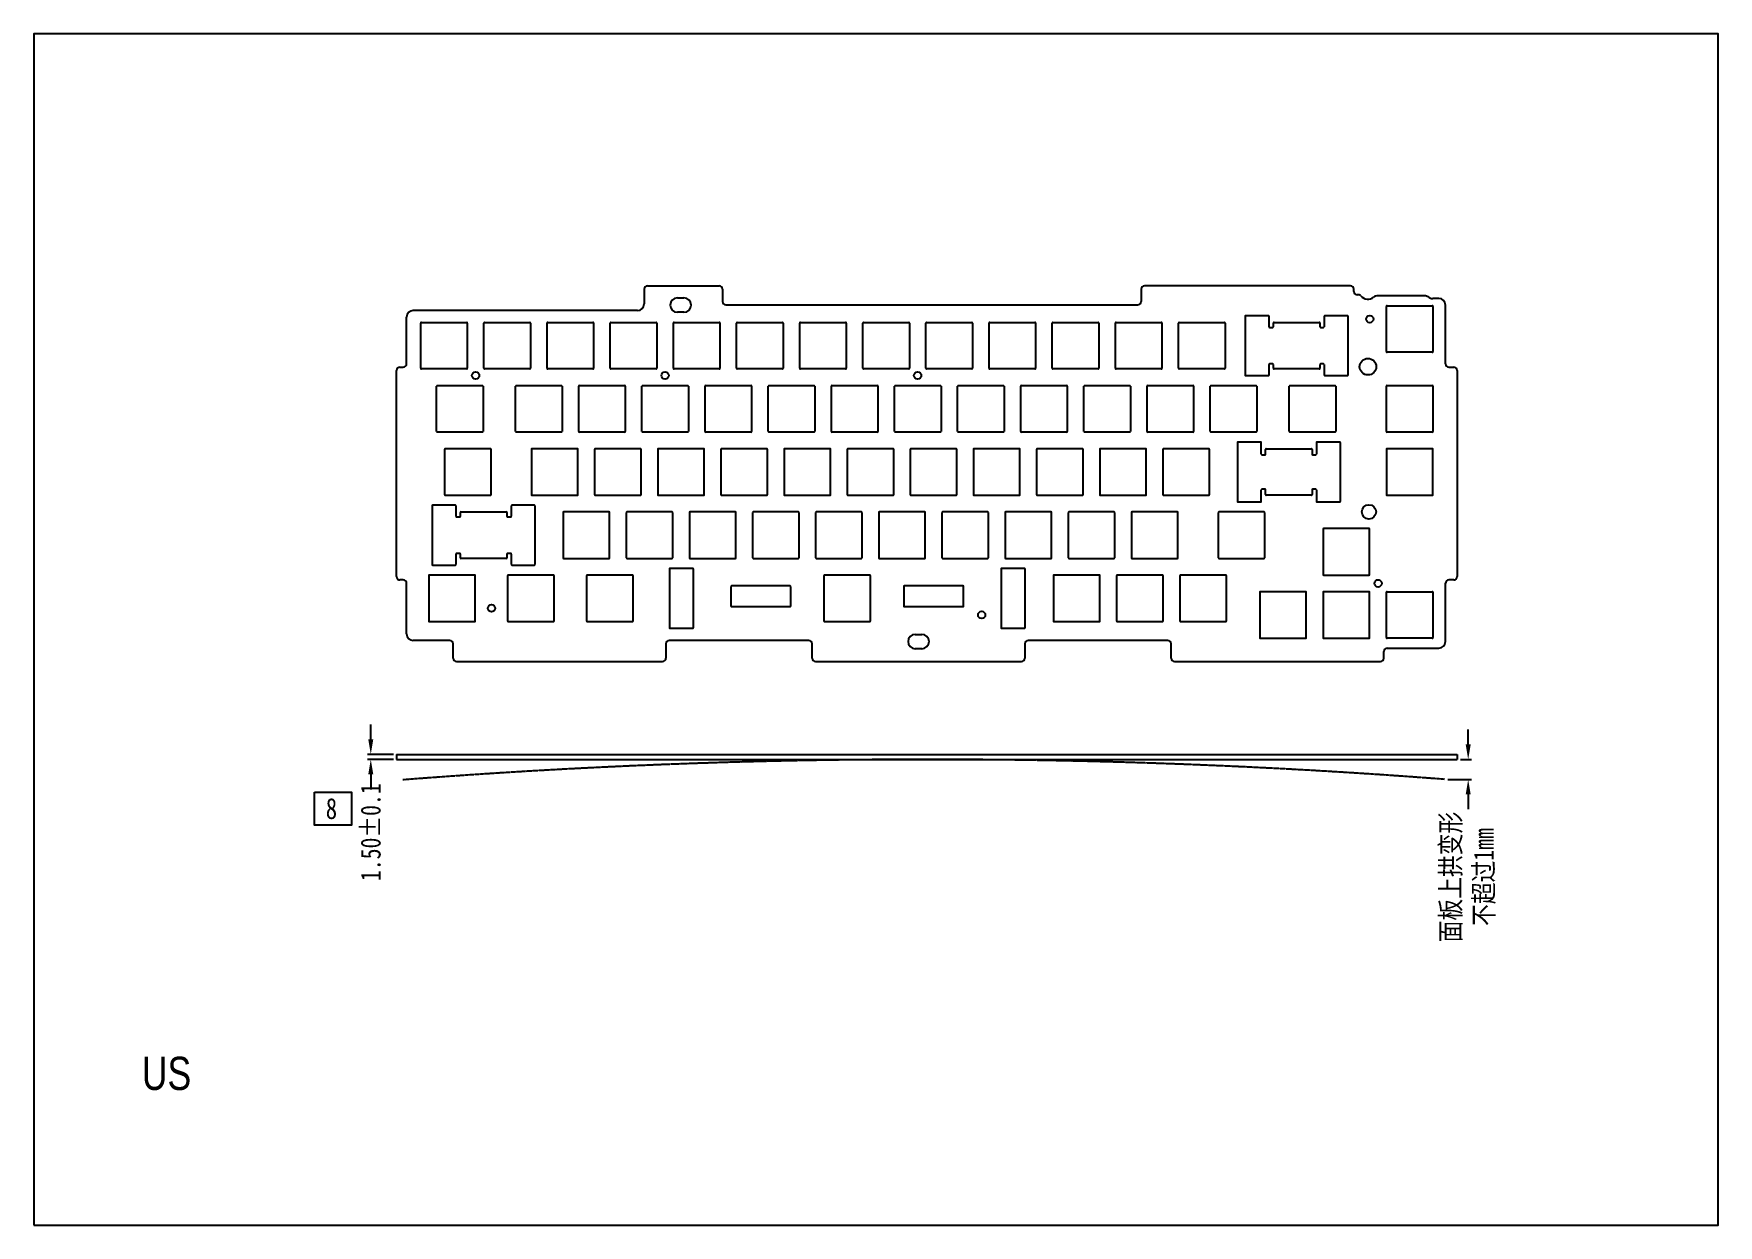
# Model space of a CAD drawing. Header units: inches. Extents: x 1466 to 2556, y -36 to 323.
# Drawn here: x 1466 to 1973, y -36 to 323 of the extents above; entities that cross this region are included whole.
import ezdxf

# ---------------------------------------------------------------- set-up
doc = ezdxf.new("R2010")
doc.units = ezdxf.units.IN
doc.header["$LTSCALE"] = 0.909449
doc.header["$MEASUREMENT"] = 0
doc.header["$PDMODE"] = 3
doc.header["$PDSIZE"] = 0.3125
doc.linetypes.add('CENTER', pattern=[0.6, 0.375, -0.075, 0.075, -0.075])
doc.linetypes.add('PHANTOM', pattern=[0.8, 0.45, -0.05, 0.1, -0.05, 0.1, -0.05])
doc.layers.get('0').update_dxf_attribs({"linetype": 'CONTINUOUS'})
doc.layers.get('Defpoints').update_dxf_attribs({"linetype": 'CONTINUOUS'})
doc.layers.add('1', color=1, linetype='CENTER')
doc.layers.add('DEFAULT_3', color=7, linetype='PHANTOM')
doc.styles.get("Standard").update_dxf_attribs({"font": 'txt', "width": 0.8})
doc.dimstyles.get("Standard").update_dxf_attribs({"dimtxt": 6, "dimasz": 4.5, "dimexe": 1, "dimexo": 1, "dimgap": 0.09, "dimtad": 0, "dimzin": 1, "dimdsep": 46, "dimtxsty": 'Standard', "dimcen": 0.09, "dimclrd": 5, "dimclre": 5, "dimclrt": 1, "dimadec": 0, "dimazin": 0, "dimtp": 0.01, "dimtm": 0.01, "dimtfac": 1, "dimtofl": 0, "dimtmove": 0, "dimatfit": 3, "dimfxl": 1, "dimtolj": 1, "dimtzin": 4, "dimarcsym": 0})

# ---------------------------------------------------------------- blocks, each defined once
blk = doc.blocks.new('*D8')
at = {"layer": 'DEFAULT_3', "color": 3, "linetype": 'ByBlock', "lineweight": -2}
for p, q in [((1567.61, 110.49), (1567.61, 114.99)), ((1574.4, 105.99), (1566.61, 105.99)), ((1574.4, 104.49), (1566.61, 104.49)), ((1567.61, 99.99), (1567.61, 95.49))]:
    blk.add_line(p, q, dxfattribs=at)
at = {"layer": 'DEFAULT_3', "color": 3, "linetype": 'ByBlock'}
for points in [[(1566.86, 110.49), (1568.36, 110.49), (1567.61, 105.99)], [(1566.86, 99.99), (1568.36, 99.99), (1567.61, 104.49)]]:
    blk.add_solid(points, dxfattribs=at)
at = {"layer": 'Defpoints', "color": 0, "linetype": 'ByBlock'}
for p in [(1567.61, 105.99), (1575.4, 105.99), (1575.4, 104.49)]:
    blk.add_point(p, dxfattribs=at)
at = {"layer": 'DEFAULT_3', "color": 3, "linetype": 'ByBlock', "insert": (1567.61, 82.6), "char_height": 6, "attachment_point": 5, "rotation": 90}
blk.add_mtext('\\A1;1.50%%P0.1', dxfattribs=at)
blk = doc.blocks.new('*D14')
at = {"layer": 'DEFAULT_3', "color": 3, "linetype": 'ByBlock', "lineweight": -2}
for p, q in [((1897.82, 108.99), (1897.82, 113.49)), ((1895.49, 104.49), (1898.82, 104.49)), ((1891.72, 98.49), (1898.82, 98.49)), ((1897.82, 93.99), (1897.82, 89.49))]:
    blk.add_line(p, q, dxfattribs=at)
at = {"layer": 'DEFAULT_3', "color": 3, "linetype": 'ByBlock'}
for points in [[(1897.07, 108.99), (1898.57, 108.99), (1897.82, 104.49)], [(1897.07, 93.99), (1898.57, 93.99), (1897.82, 98.49)]]:
    blk.add_solid(points, dxfattribs=at)
at = {"layer": 'Defpoints', "color": 0, "linetype": 'ByBlock'}
for p in [(1894.49, 104.49), (1897.82, 104.49), (1890.72, 98.49)]:
    blk.add_point(p, dxfattribs=at)
at = {"layer": 'DEFAULT_3', "color": 3, "linetype": 'ByBlock', "insert": (1897.82, 69.11), "char_height": 6, "attachment_point": 5, "rotation": 90}
blk.add_mtext('\\A1;{\\fSimSun|b0|i0|c134|p2;面板上拱变形}\\P{\\fSimSun|b0|i0|c134|p2;不超过1mm}', dxfattribs=at)

msp = doc.modelspace()

# ---------------------------------------------------------------- linework, layer by layer
for points in [[(1466.181, -35.638), (1973.078, -35.638), (1973.078, 322.773), (1466.181, 322.773)], [(1550.674, 94.626), (1561.767, 94.626), (1561.767, 84.731), (1550.674, 84.731)]]:
    msp.add_lwpolyline(points, close=True)
at = {"layer": '1', "color": 1, "linetype": 'Continuous'}
for p, q in [((1649.852, 245.947), (1649.852, 241.497)), ((1650.852, 246.947), (1672.427, 246.947)), ((1673.427, 245.947), (1673.427, 242.247)), ((1799.427, 245.947), (1799.427, 242.247)), ((1862.427, 246.947), (1800.427, 246.947)), ((1863.427, 245.247), (1863.427, 245.947)), ((1864.769, 244.247), (1864.427, 244.247)), ((1884.63, 243.947), (1870.63, 243.947)), ((1647.852, 239.497), (1580.396, 239.497)), ((1659.852, 243.297), (1661.852, 243.297)), ((1661.852, 238.997), (1659.852, 238.997)), ((1674.427, 241.247), (1798.427, 241.247)), ((1873.192, 227.147), (1873.192, 240.747)), ((1873.392, 240.947), (1886.992, 240.947)), ((1888.992, 243.147), (1887.191, 243.147)), ((1887.192, 240.747), (1887.192, 227.147)), ((1890.992, 223.462), (1890.992, 241.147)), ((1578.396, 223.462), (1578.396, 237.497)), ((1582.662, 222.147), (1582.662, 235.747)), ((1582.862, 235.947), (1596.462, 235.947)), ((1596.662, 235.747), (1596.662, 222.147)), ((1601.662, 222.147), (1601.662, 235.747)), ((1601.862, 235.947), (1615.462, 235.947)), ((1615.662, 235.747), (1615.662, 222.147)), ((1620.662, 222.147), (1620.662, 235.747)), ((1620.862, 235.947), (1634.462, 235.947)), ((1634.662, 235.747), (1634.662, 222.147)), ((1639.662, 222.147), (1639.662, 235.747)), ((1639.862, 235.947), (1653.462, 235.947)), ((1653.662, 235.747), (1653.662, 222.147)), ((1658.662, 222.147), (1658.662, 235.747)), ((1658.862, 235.947), (1672.462, 235.947)), ((1672.662, 235.747), (1672.662, 222.147)), ((1677.662, 222.147), (1677.662, 235.747)), ((1677.862, 235.947), (1691.462, 235.947)), ((1691.662, 235.747), (1691.662, 222.147)), ((1696.662, 222.147), (1696.662, 235.747)), ((1696.862, 235.947), (1710.462, 235.947)), ((1710.662, 235.747), (1710.662, 222.147)), ((1715.662, 222.147), (1715.662, 235.747)), ((1715.862, 235.947), (1729.462, 235.947)), ((1729.662, 235.747), (1729.662, 222.147)), ((1734.662, 222.147), (1734.662, 235.747)), ((1734.862, 235.947), (1748.462, 235.947)), ((1748.662, 235.747), (1748.662, 222.147)), ((1753.662, 222.147), (1753.662, 235.747)), ((1753.862, 235.947), (1767.462, 235.947)), ((1767.662, 235.747), (1767.662, 222.147)), ((1772.662, 222.147), (1772.662, 235.747)), ((1772.862, 235.947), (1786.462, 235.947)), ((1786.662, 235.747), (1786.662, 222.147)), ((1791.662, 222.147), (1791.662, 235.747)), ((1791.862, 235.947), (1805.462, 235.947)), ((1805.662, 235.747), (1805.662, 222.147)), ((1810.662, 222.147), (1810.662, 235.747)), ((1810.862, 235.947), (1824.462, 235.947)), ((1824.662, 235.747), (1824.662, 222.147)), ((1830.687, 237.747), (1830.687, 220.147)), ((1837.687, 237.947), (1830.887, 237.947)), ((1837.887, 234.647), (1837.887, 237.747)), ((1838.087, 234.447), (1838.987, 234.447)), ((1839.187, 234.647), (1839.187, 235.747)), ((1839.387, 235.947), (1852.987, 235.947)), ((1853.187, 235.747), (1853.187, 234.647)), ((1853.387, 234.447), (1854.287, 234.447)), ((1854.487, 237.747), (1854.487, 234.647)), ((1861.487, 237.947), (1854.687, 237.947)), ((1861.687, 220.147), (1861.687, 237.747)), ((1837.887, 220.147), (1837.887, 223.247)), ((1838.987, 223.447), (1838.087, 223.447)), ((1839.187, 222.147), (1839.187, 223.247)), ((1853.187, 223.247), (1853.187, 222.147)), ((1854.287, 223.447), (1853.387, 223.447)), ((1854.487, 223.247), (1854.487, 220.147)), ((1886.992, 226.947), (1873.392, 226.947)), ((1575.396, 159.462), (1575.396, 221.462)), ((1576.396, 222.462), (1577.396, 222.462)), ((1596.462, 221.947), (1582.862, 221.947)), ((1615.462, 221.947), (1601.862, 221.947)), ((1634.462, 221.947), (1620.862, 221.947)), ((1653.462, 221.947), (1639.862, 221.947)), ((1672.462, 221.947), (1658.862, 221.947)), ((1691.462, 221.947), (1677.862, 221.947)), ((1710.462, 221.947), (1696.862, 221.947)), ((1729.462, 221.947), (1715.862, 221.947)), ((1748.462, 221.947), (1734.862, 221.947)), ((1767.462, 221.947), (1753.862, 221.947)), ((1786.462, 221.947), (1772.862, 221.947)), ((1805.462, 221.947), (1791.862, 221.947)), ((1824.462, 221.947), (1810.862, 221.947)), ((1830.887, 219.947), (1837.687, 219.947)), ((1852.987, 221.947), (1839.387, 221.947)), ((1854.687, 219.947), (1861.487, 219.947)), ((1891.992, 222.462), (1893.492, 222.462)), ((1894.492, 221.462), (1894.492, 159.462)), ((1587.427, 203.147), (1587.427, 216.747)), ((1587.627, 216.947), (1601.227, 216.947)), ((1601.427, 216.747), (1601.427, 203.147)), ((1611.192, 203.147), (1611.192, 216.747)), ((1611.392, 216.947), (1624.992, 216.947)), ((1625.192, 216.747), (1625.192, 203.147)), ((1630.192, 203.147), (1630.192, 216.747)), ((1630.392, 216.947), (1643.992, 216.947)), ((1644.192, 216.747), (1644.192, 203.147)), ((1649.192, 203.147), (1649.192, 216.747)), ((1649.392, 216.947), (1662.992, 216.947)), ((1663.192, 216.747), (1663.192, 203.147)), ((1668.192, 203.147), (1668.192, 216.747)), ((1668.392, 216.947), (1681.992, 216.947)), ((1682.192, 216.747), (1682.192, 203.147)), ((1687.192, 203.147), (1687.192, 216.747)), ((1687.392, 216.947), (1700.992, 216.947)), ((1701.192, 216.747), (1701.192, 203.147)), ((1706.192, 203.147), (1706.192, 216.747)), ((1706.392, 216.947), (1719.992, 216.947)), ((1720.192, 216.747), (1720.192, 203.147)), ((1725.192, 203.147), (1725.192, 216.747)), ((1725.392, 216.947), (1738.992, 216.947)), ((1739.192, 216.747), (1739.192, 203.147)), ((1744.192, 203.147), (1744.192, 216.747)), ((1744.392, 216.947), (1757.992, 216.947)), ((1758.192, 216.747), (1758.192, 203.147)), ((1763.192, 203.147), (1763.192, 216.747)), ((1763.392, 216.947), (1776.992, 216.947)), ((1777.192, 216.747), (1777.192, 203.147)), ((1782.192, 203.147), (1782.192, 216.747)), ((1782.392, 216.947), (1795.992, 216.947)), ((1796.192, 216.747), (1796.192, 203.147)), ((1801.192, 203.147), (1801.192, 216.747)), ((1801.392, 216.947), (1814.992, 216.947)), ((1815.192, 216.747), (1815.192, 203.147)), ((1820.192, 203.147), (1820.192, 216.747)), ((1820.392, 216.947), (1833.992, 216.947)), ((1834.192, 216.747), (1834.192, 203.147)), ((1843.957, 203.147), (1843.957, 216.747)), ((1844.157, 216.947), (1857.757, 216.947)), ((1857.957, 216.747), (1857.957, 203.147)), ((1873.192, 203.147), (1873.192, 216.747)), ((1873.392, 216.947), (1886.992, 216.947)), ((1887.192, 216.747), (1887.192, 203.147)), ((1601.227, 202.947), (1587.627, 202.947)), ((1624.992, 202.947), (1611.392, 202.947)), ((1643.992, 202.947), (1630.392, 202.947)), ((1662.992, 202.947), (1649.392, 202.947)), ((1681.992, 202.947), (1668.392, 202.947)), ((1700.992, 202.947), (1687.392, 202.947)), ((1719.992, 202.947), (1706.392, 202.947)), ((1738.992, 202.947), (1725.392, 202.947)), ((1757.992, 202.947), (1744.392, 202.947)), ((1776.992, 202.947), (1763.392, 202.947)), ((1795.992, 202.947), (1782.392, 202.947)), ((1814.992, 202.947), (1801.392, 202.947)), ((1833.992, 202.947), (1820.392, 202.947)), ((1857.757, 202.947), (1844.157, 202.947)), ((1886.992, 202.947), (1873.392, 202.947)), ((1589.812, 197.747), (1589.812, 184.147)), ((1603.612, 197.947), (1590.012, 197.947)), ((1603.812, 184.147), (1603.812, 197.747)), ((1615.957, 197.747), (1615.957, 184.147)), ((1629.757, 197.947), (1616.157, 197.947)), ((1629.957, 184.147), (1629.957, 197.747)), ((1634.957, 197.747), (1634.957, 184.147)), ((1648.757, 197.947), (1635.157, 197.947)), ((1648.957, 184.147), (1648.957, 197.747)), ((1653.957, 197.747), (1653.957, 184.147)), ((1667.757, 197.947), (1654.157, 197.947)), ((1667.957, 184.147), (1667.957, 197.747)), ((1672.957, 197.747), (1672.957, 184.147)), ((1686.757, 197.947), (1673.157, 197.947)), ((1686.957, 184.147), (1686.957, 197.747)), ((1691.957, 197.747), (1691.957, 184.147)), ((1705.757, 197.947), (1692.157, 197.947)), ((1705.957, 184.147), (1705.957, 197.747)), ((1710.957, 197.747), (1710.957, 184.147)), ((1724.757, 197.947), (1711.157, 197.947)), ((1724.957, 184.147), (1724.957, 197.747)), ((1729.957, 197.747), (1729.957, 184.147)), ((1743.757, 197.947), (1730.157, 197.947)), ((1743.957, 184.147), (1743.957, 197.747)), ((1748.957, 197.747), (1748.957, 184.147)), ((1762.757, 197.947), (1749.157, 197.947)), ((1762.957, 184.147), (1762.957, 197.747)), ((1767.957, 197.747), (1767.957, 184.147)), ((1781.757, 197.947), (1768.157, 197.947)), ((1781.957, 184.147), (1781.957, 197.747)), ((1786.957, 197.747), (1786.957, 184.147)), ((1800.757, 197.947), (1787.157, 197.947)), ((1800.957, 184.147), (1800.957, 197.747)), ((1805.957, 197.747), (1805.957, 184.147)), ((1819.757, 197.947), (1806.157, 197.947)), ((1819.957, 184.147), (1819.957, 197.747)), ((1828.362, 199.747), (1828.362, 182.147)), ((1835.362, 199.947), (1828.562, 199.947)), ((1835.562, 196.347), (1835.562, 199.747)), ((1836.862, 196.347), (1836.862, 197.747)), ((1837.062, 197.947), (1850.662, 197.947)), ((1850.862, 197.747), (1850.862, 196.347)), ((1852.162, 199.747), (1852.162, 196.347)), ((1859.162, 199.947), (1852.362, 199.947)), ((1859.362, 182.147), (1859.362, 199.747)), ((1873.192, 197.747), (1873.192, 184.147)), ((1886.992, 197.947), (1873.392, 197.947)), ((1887.192, 184.147), (1887.192, 197.747)), ((1835.762, 196.147), (1836.662, 196.147)), ((1851.062, 196.147), (1851.962, 196.147)), ((1590.012, 183.947), (1603.612, 183.947)), ((1616.157, 183.947), (1629.757, 183.947)), ((1635.157, 183.947), (1648.757, 183.947)), ((1654.157, 183.947), (1667.757, 183.947)), ((1673.157, 183.947), (1686.757, 183.947)), ((1692.157, 183.947), (1705.757, 183.947)), ((1711.157, 183.947), (1724.757, 183.947)), ((1730.157, 183.947), (1743.757, 183.947)), ((1749.157, 183.947), (1762.757, 183.947)), ((1768.157, 183.947), (1781.757, 183.947)), ((1787.157, 183.947), (1800.757, 183.947)), ((1806.157, 183.947), (1819.757, 183.947)), ((1835.562, 182.147), (1835.562, 185.547)), ((1836.662, 185.747), (1835.762, 185.747)), ((1836.862, 184.147), (1836.862, 185.547)), ((1850.662, 183.947), (1837.062, 183.947)), ((1850.862, 185.547), (1850.862, 184.147)), ((1851.962, 185.747), (1851.062, 185.747)), ((1852.162, 185.547), (1852.162, 182.147)), ((1873.392, 183.947), (1886.992, 183.947)), ((1586.062, 180.747), (1586.062, 163.147)), ((1593.062, 180.947), (1586.262, 180.947)), ((1593.262, 177.647), (1593.262, 180.747)), ((1593.462, 177.447), (1594.362, 177.447)), ((1594.562, 177.647), (1594.562, 178.747)), ((1594.762, 178.947), (1608.362, 178.947)), ((1608.562, 178.747), (1608.562, 177.647)), ((1608.762, 177.447), (1609.662, 177.447)), ((1609.862, 180.747), (1609.862, 177.647)), ((1616.862, 180.947), (1610.062, 180.947)), ((1617.062, 163.147), (1617.062, 180.747)), ((1625.467, 178.747), (1625.467, 165.147)), ((1639.267, 178.947), (1625.667, 178.947)), ((1639.467, 165.147), (1639.467, 178.747)), ((1644.467, 178.747), (1644.467, 165.147)), ((1658.267, 178.947), (1644.667, 178.947)), ((1658.467, 165.147), (1658.467, 178.747)), ((1663.467, 178.747), (1663.467, 165.147)), ((1677.267, 178.947), (1663.667, 178.947)), ((1677.467, 165.147), (1677.467, 178.747)), ((1682.467, 178.747), (1682.467, 165.147)), ((1696.267, 178.947), (1682.667, 178.947)), ((1696.467, 165.147), (1696.467, 178.747)), ((1701.467, 178.747), (1701.467, 165.147)), ((1715.267, 178.947), (1701.667, 178.947)), ((1715.467, 165.147), (1715.467, 178.747)), ((1720.467, 178.747), (1720.467, 165.147)), ((1734.267, 178.947), (1720.667, 178.947)), ((1734.467, 165.147), (1734.467, 178.747)), ((1739.467, 178.747), (1739.467, 165.147)), ((1753.267, 178.947), (1739.667, 178.947)), ((1753.467, 165.147), (1753.467, 178.747)), ((1758.467, 178.747), (1758.467, 165.147)), ((1772.267, 178.947), (1758.667, 178.947)), ((1772.467, 165.147), (1772.467, 178.747)), ((1777.467, 178.747), (1777.467, 165.147)), ((1791.267, 178.947), (1777.667, 178.947)), ((1791.467, 165.147), (1791.467, 178.747)), ((1796.467, 178.747), (1796.467, 165.147)), ((1810.267, 178.947), (1796.667, 178.947)), ((1810.467, 165.147), (1810.467, 178.747)), ((1822.612, 178.747), (1822.612, 165.147)), ((1836.412, 178.947), (1822.812, 178.947)), ((1828.562, 181.947), (1835.362, 181.947)), ((1836.612, 165.147), (1836.612, 178.747)), ((1852.362, 181.947), (1859.162, 181.947)), ((1854.142, 173.747), (1854.142, 160.147)), ((1867.942, 173.947), (1854.342, 173.947)), ((1868.142, 160.147), (1868.142, 173.747)), ((1586.262, 162.947), (1593.062, 162.947)), ((1593.262, 163.147), (1593.262, 166.247)), ((1594.362, 166.447), (1593.462, 166.447)), ((1594.562, 165.147), (1594.562, 166.247)), ((1608.362, 164.947), (1594.762, 164.947)), ((1608.562, 166.247), (1608.562, 165.147)), ((1609.662, 166.447), (1608.762, 166.447)), ((1609.862, 166.247), (1609.862, 163.147)), ((1610.062, 162.947), (1616.862, 162.947)), ((1625.667, 164.947), (1639.267, 164.947)), ((1644.667, 164.947), (1658.267, 164.947)), ((1663.667, 164.947), (1677.267, 164.947)), ((1682.667, 164.947), (1696.267, 164.947)), ((1701.667, 164.947), (1715.267, 164.947)), ((1720.667, 164.947), (1734.267, 164.947)), ((1739.667, 164.947), (1753.267, 164.947)), ((1758.667, 164.947), (1772.267, 164.947)), ((1777.667, 164.947), (1791.267, 164.947)), ((1796.667, 164.947), (1810.267, 164.947)), ((1822.812, 164.947), (1836.412, 164.947)), ((1577.396, 158.462), (1576.396, 158.462)), ((1578.396, 142.277), (1578.396, 157.462)), ((1585.032, 159.747), (1585.032, 146.147)), ((1598.832, 159.947), (1585.232, 159.947)), ((1599.032, 146.147), (1599.032, 159.747)), ((1608.797, 159.747), (1608.797, 146.147)), ((1622.597, 159.947), (1608.997, 159.947)), ((1622.797, 146.147), (1622.797, 159.747)), ((1632.562, 159.747), (1632.562, 146.147)), ((1646.362, 159.947), (1632.762, 159.947)), ((1646.562, 146.147), (1646.562, 159.747)), ((1657.467, 161.747), (1657.467, 144.147)), ((1664.467, 161.947), (1657.667, 161.947)), ((1664.667, 144.147), (1664.667, 161.747)), ((1703.967, 159.747), (1703.967, 146.147)), ((1717.767, 159.947), (1704.167, 159.947)), ((1717.967, 146.147), (1717.967, 159.747)), ((1757.267, 161.747), (1757.267, 144.147)), ((1764.267, 161.947), (1757.467, 161.947)), ((1764.467, 144.147), (1764.467, 161.747)), ((1772.992, 159.747), (1772.992, 146.147)), ((1786.792, 159.947), (1773.192, 159.947)), ((1786.992, 146.147), (1786.992, 159.747)), ((1792.042, 159.747), (1792.042, 146.147)), ((1805.842, 159.947), (1792.242, 159.947)), ((1806.042, 146.147), (1806.042, 159.747)), ((1811.092, 159.747), (1811.092, 146.147)), ((1824.892, 159.947), (1811.292, 159.947)), ((1825.092, 146.147), (1825.092, 159.747)), ((1854.342, 159.947), (1867.942, 159.947)), ((1890.992, 139.977), (1890.992, 157.462)), ((1893.492, 158.462), (1891.992, 158.462)), ((1675.967, 156.497), (1675.967, 150.647)), ((1693.767, 156.697), (1676.167, 156.697)), ((1693.967, 150.647), (1693.967, 156.497)), ((1727.967, 156.497), (1727.967, 150.647)), ((1745.767, 156.697), (1728.167, 156.697)), ((1745.967, 150.647), (1745.967, 156.497)), ((1835.092, 154.747), (1835.092, 141.147)), ((1848.892, 154.947), (1835.292, 154.947)), ((1849.092, 141.147), (1849.092, 154.747)), ((1854.142, 154.747), (1854.142, 141.147)), ((1867.942, 154.947), (1854.342, 154.947)), ((1868.142, 141.147), (1868.142, 154.747)), ((1873.192, 141.147), (1873.192, 154.747)), ((1873.392, 154.947), (1886.992, 154.947)), ((1887.192, 154.747), (1887.192, 141.147)), ((1676.167, 150.447), (1693.767, 150.447)), ((1728.167, 150.447), (1745.767, 150.447)), ((1585.232, 145.947), (1598.832, 145.947)), ((1608.997, 145.947), (1622.597, 145.947)), ((1632.762, 145.947), (1646.362, 145.947)), ((1657.667, 143.947), (1664.467, 143.947)), ((1704.167, 145.947), (1717.767, 145.947)), ((1731.427, 142.097), (1733.427, 142.097)), ((1757.467, 143.947), (1764.267, 143.947)), ((1773.192, 145.947), (1786.792, 145.947)), ((1792.242, 145.947), (1805.842, 145.947)), ((1811.292, 145.947), (1824.892, 145.947)), ((1591.427, 140.277), (1580.396, 140.277)), ((1592.427, 134.947), (1592.427, 139.277)), ((1656.427, 139.277), (1656.427, 134.947)), ((1699.427, 140.277), (1657.427, 140.277)), ((1700.427, 134.947), (1700.427, 139.277)), ((1733.427, 137.797), (1731.427, 137.797)), ((1764.427, 139.277), (1764.427, 134.947)), ((1807.427, 140.277), (1765.427, 140.277)), ((1808.427, 134.947), (1808.427, 139.277)), ((1835.292, 140.947), (1848.892, 140.947)), ((1854.342, 140.947), (1867.942, 140.947)), ((1872.427, 134.947), (1872.427, 136.977)), ((1886.992, 140.947), (1873.392, 140.947)), ((1873.427, 137.977), (1888.992, 137.977)), ((1593.427, 133.947), (1655.427, 133.947)), ((1701.427, 133.947), (1763.427, 133.947)), ((1809.427, 133.947), (1871.427, 133.947))]:
    msp.add_line(p, q, dxfattribs=at)
at = {"layer": '1', "color": 1, "linetype": 'ByBlock'}
for centre in [(1868.192, 236.947), (1599.162, 219.947), (1656.162, 219.947), (1732.162, 219.947), (1870.692, 157.447), (1603.915, 149.947), (1751.427, 147.947)]:
    msp.add_circle(centre, 1.1, dxfattribs=at)
at = {"layer": '1', "color": 1, "linetype": 'Continuous'}
for centre, radius in [((1867.651, 222.619), 2.5), ((1867.952, 178.947), 2.15)]:
    msp.add_circle(centre, radius, dxfattribs=at)
for centre, radius, start, end in [((1650.852, 245.947), 1, 90, 180), ((1672.427, 245.947), 1, 0, 90), ((1800.427, 245.947), 1, 90, 180), ((1862.427, 245.947), 1, 0, 90), ((1864.427, 245.247), 1, 180, 270), ((1864.769, 243.247), 1, 39.79182, 90), ((1867.651, 245.647), 2.75, 219.79182, 308.8357), ((1870.63, 241.947), 2, 90, 128.8357), ((1884.63, 241.947), 2, 55.30787, 90), ((1887.191, 245.647), 2.5, 235.30787, 270), ((1580.396, 237.497), 2, 90, 180), ((1647.852, 241.497), 2, 270, 0), ((1659.852, 241.147), 2.15, 90, 270), ((1661.852, 241.147), 2.15, 270, 90), ((1674.427, 242.247), 1, 180, 270), ((1798.427, 242.247), 1, 270, 0), ((1873.392, 240.747), 0.2, 90, 180), ((1886.992, 240.747), 0.2, 0, 90), ((1888.992, 241.147), 2, 0, 90), ((1582.862, 235.747), 0.2, 90, 180), ((1596.462, 235.747), 0.2, 0, 90), ((1601.862, 235.747), 0.2, 90, 180), ((1615.462, 235.747), 0.2, 0, 90), ((1620.862, 235.747), 0.2, 90, 180), ((1634.462, 235.747), 0.2, 0, 90), ((1639.862, 235.747), 0.2, 90, 180), ((1653.462, 235.747), 0.2, 0, 90), ((1658.862, 235.747), 0.2, 90, 180), ((1672.462, 235.747), 0.2, 0, 90), ((1677.862, 235.747), 0.2, 90, 180), ((1691.462, 235.747), 0.2, 0, 90), ((1696.862, 235.747), 0.2, 90, 180), ((1710.462, 235.747), 0.2, 0, 90), ((1715.862, 235.747), 0.2, 90, 180), ((1729.462, 235.747), 0.2, 0, 90), ((1734.862, 235.747), 0.2, 90, 180), ((1748.462, 235.747), 0.2, 0, 90), ((1753.862, 235.747), 0.2, 90, 180), ((1767.462, 235.747), 0.2, 0, 90), ((1772.862, 235.747), 0.2, 90, 180), ((1786.462, 235.747), 0.2, 0, 90), ((1791.862, 235.747), 0.2, 90, 180), ((1805.462, 235.747), 0.2, 0, 90), ((1810.862, 235.747), 0.2, 90, 180), ((1824.462, 235.747), 0.2, 0, 90), ((1830.887, 237.747), 0.2, 90, 180), ((1837.687, 237.747), 0.2, 0, 90), ((1838.087, 234.647), 0.2, 180, 270), ((1838.987, 234.647), 0.2, 270, 0), ((1839.387, 235.747), 0.2, 90, 180), ((1852.987, 235.747), 0.2, 0, 90), ((1853.387, 234.647), 0.2, 180, 270), ((1854.287, 234.647), 0.2, 270, 0), ((1854.687, 237.747), 0.2, 90, 180), ((1861.487, 237.747), 0.2, 0, 90), ((1577.396, 223.462), 1, 270, 0), ((1838.087, 223.247), 0.2, 90, 180), ((1838.987, 223.247), 0.2, 0, 90), ((1853.387, 223.247), 0.2, 90, 180), ((1854.287, 223.247), 0.2, 0, 90), ((1873.392, 227.147), 0.2, 180, 270), ((1886.992, 227.147), 0.2, 270, 0), ((1891.992, 223.462), 1, 180, 270), ((1576.396, 221.462), 1, 90, 180), ((1582.862, 222.147), 0.2, 180, 270), ((1596.462, 222.147), 0.2, 270, 0), ((1601.862, 222.147), 0.2, 180, 270), ((1615.462, 222.147), 0.2, 270, 0), ((1620.862, 222.147), 0.2, 180, 270), ((1634.462, 222.147), 0.2, 270, 0), ((1639.862, 222.147), 0.2, 180, 270), ((1653.462, 222.147), 0.2, 270, 0), ((1658.862, 222.147), 0.2, 180, 270), ((1672.462, 222.147), 0.2, 270, 0), ((1677.862, 222.147), 0.2, 180, 270), ((1691.462, 222.147), 0.2, 270, 0), ((1696.862, 222.147), 0.2, 180, 270), ((1710.462, 222.147), 0.2, 270, 0), ((1715.862, 222.147), 0.2, 180, 270), ((1729.462, 222.147), 0.2, 270, 0), ((1734.862, 222.147), 0.2, 180, 270), ((1748.462, 222.147), 0.2, 270, 0), ((1753.862, 222.147), 0.2, 180, 270), ((1767.462, 222.147), 0.2, 270, 0), ((1772.862, 222.147), 0.2, 180, 270), ((1786.462, 222.147), 0.2, 270, 0), ((1791.862, 222.147), 0.2, 180, 270), ((1805.462, 222.147), 0.2, 270, 0), ((1810.862, 222.147), 0.2, 180, 270), ((1824.462, 222.147), 0.2, 270, 0), ((1830.887, 220.147), 0.2, 180, 270), ((1837.687, 220.147), 0.2, 270, 0), ((1839.387, 222.147), 0.2, 180, 270), ((1852.987, 222.147), 0.2, 270, 0), ((1854.687, 220.147), 0.2, 180, 270), ((1861.487, 220.147), 0.2, 270, 0), ((1893.492, 221.462), 1, 0, 90), ((1587.627, 216.747), 0.2, 90, 180), ((1601.227, 216.747), 0.2, 0, 90), ((1611.392, 216.747), 0.2, 90, 180), ((1624.992, 216.747), 0.2, 0, 90), ((1630.392, 216.747), 0.2, 90, 180), ((1643.992, 216.747), 0.2, 0, 90), ((1649.392, 216.747), 0.2, 90, 180), ((1662.992, 216.747), 0.2, 0, 90), ((1668.392, 216.747), 0.2, 90, 180), ((1681.992, 216.747), 0.2, 0, 90), ((1687.392, 216.747), 0.2, 90, 180), ((1700.992, 216.747), 0.2, 0, 90), ((1706.392, 216.747), 0.2, 90, 180), ((1719.992, 216.747), 0.2, 0, 90), ((1725.392, 216.747), 0.2, 90, 180), ((1738.992, 216.747), 0.2, 0, 90), ((1744.392, 216.747), 0.2, 90, 180), ((1757.992, 216.747), 0.2, 0, 90), ((1763.392, 216.747), 0.2, 90, 180), ((1776.992, 216.747), 0.2, 0, 90), ((1782.392, 216.747), 0.2, 90, 180), ((1795.992, 216.747), 0.2, 0, 90), ((1801.392, 216.747), 0.2, 90, 180), ((1814.992, 216.747), 0.2, 0, 90), ((1820.392, 216.747), 0.2, 90, 180), ((1833.992, 216.747), 0.2, 0, 90), ((1844.157, 216.747), 0.2, 90, 180), ((1857.757, 216.747), 0.2, 0, 90), ((1873.392, 216.747), 0.2, 90, 180), ((1886.992, 216.747), 0.2, 0, 90), ((1587.627, 203.147), 0.2, 180, 270), ((1601.227, 203.147), 0.2, 270, 0), ((1611.392, 203.147), 0.2, 180, 270), ((1624.992, 203.147), 0.2, 270, 0), ((1630.392, 203.147), 0.2, 180, 270), ((1643.992, 203.147), 0.2, 270, 0), ((1649.392, 203.147), 0.2, 180, 270), ((1662.992, 203.147), 0.2, 270, 0), ((1668.392, 203.147), 0.2, 180, 270), ((1681.992, 203.147), 0.2, 270, 0), ((1687.392, 203.147), 0.2, 180, 270), ((1700.992, 203.147), 0.2, 270, 0), ((1706.392, 203.147), 0.2, 180, 270), ((1719.992, 203.147), 0.2, 270, 0), ((1725.392, 203.147), 0.2, 180, 270), ((1738.992, 203.147), 0.2, 270, 0), ((1744.392, 203.147), 0.2, 180, 270), ((1757.992, 203.147), 0.2, 270, 0), ((1763.392, 203.147), 0.2, 180, 270), ((1776.992, 203.147), 0.2, 270, 0), ((1782.392, 203.147), 0.2, 180, 270), ((1795.992, 203.147), 0.2, 270, 0), ((1801.392, 203.147), 0.2, 180, 270), ((1814.992, 203.147), 0.2, 270, 0), ((1820.392, 203.147), 0.2, 180, 270), ((1833.992, 203.147), 0.2, 270, 0), ((1844.157, 203.147), 0.2, 180, 270), ((1857.757, 203.147), 0.2, 270, 0), ((1873.392, 203.147), 0.2, 180, 270), ((1886.992, 203.147), 0.2, 270, 0), ((1590.012, 197.747), 0.2, 90, 180), ((1603.612, 197.747), 0.2, 0, 90), ((1616.157, 197.747), 0.2, 90, 180), ((1629.757, 197.747), 0.2, 0, 90), ((1635.157, 197.747), 0.2, 90, 180), ((1648.757, 197.747), 0.2, 0, 90), ((1654.157, 197.747), 0.2, 90, 180), ((1667.757, 197.747), 0.2, 0, 90), ((1673.157, 197.747), 0.2, 90, 180), ((1686.757, 197.747), 0.2, 0, 90), ((1692.157, 197.747), 0.2, 90, 180), ((1705.757, 197.747), 0.2, 0, 90), ((1711.157, 197.747), 0.2, 90, 180), ((1724.757, 197.747), 0.2, 0, 90), ((1730.157, 197.747), 0.2, 90, 180), ((1743.757, 197.747), 0.2, 0, 90), ((1749.157, 197.747), 0.2, 90, 180), ((1762.757, 197.747), 0.2, 0, 90), ((1768.157, 197.747), 0.2, 90, 180), ((1781.757, 197.747), 0.2, 0, 90), ((1787.157, 197.747), 0.2, 90, 180), ((1800.757, 197.747), 0.2, 0, 90), ((1806.157, 197.747), 0.2, 90, 180), ((1819.757, 197.747), 0.2, 0, 90), ((1828.562, 199.747), 0.2, 90, 180), ((1835.362, 199.747), 0.2, 0, 90), ((1837.062, 197.747), 0.2, 90, 180), ((1850.662, 197.747), 0.2, 0, 90), ((1852.362, 199.747), 0.2, 90, 180), ((1859.162, 199.747), 0.2, 0, 90), ((1873.392, 197.747), 0.2, 90, 180), ((1886.992, 197.747), 0.2, 0, 90), ((1835.762, 196.347), 0.2, 180, 270), ((1836.662, 196.347), 0.2, 270, 0), ((1851.062, 196.347), 0.2, 180, 270), ((1851.962, 196.347), 0.2, 270, 0), ((1590.012, 184.147), 0.2, 180, 270), ((1603.612, 184.147), 0.2, 270, 0), ((1616.157, 184.147), 0.2, 180, 270), ((1629.757, 184.147), 0.2, 270, 0), ((1635.157, 184.147), 0.2, 180, 270), ((1648.757, 184.147), 0.2, 270, 0), ((1654.157, 184.147), 0.2, 180, 270), ((1667.757, 184.147), 0.2, 270, 0), ((1673.157, 184.147), 0.2, 180, 270), ((1686.757, 184.147), 0.2, 270, 0), ((1692.157, 184.147), 0.2, 180, 270), ((1705.757, 184.147), 0.2, 270, 0), ((1711.157, 184.147), 0.2, 180, 270), ((1724.757, 184.147), 0.2, 270, 0), ((1730.157, 184.147), 0.2, 180, 270), ((1743.757, 184.147), 0.2, 270, 0), ((1749.157, 184.147), 0.2, 180, 270), ((1762.757, 184.147), 0.2, 270, 0), ((1768.157, 184.147), 0.2, 180, 270), ((1781.757, 184.147), 0.2, 270, 0), ((1787.157, 184.147), 0.2, 180, 270), ((1800.757, 184.147), 0.2, 270, 0), ((1806.157, 184.147), 0.2, 180, 270), ((1819.757, 184.147), 0.2, 270, 0), ((1835.762, 185.547), 0.2, 90, 180), ((1836.662, 185.547), 0.2, 0, 90), ((1837.062, 184.147), 0.2, 180, 270), ((1850.662, 184.147), 0.2, 270, 0), ((1851.062, 185.547), 0.2, 90, 180), ((1851.962, 185.547), 0.2, 0, 90), ((1873.392, 184.147), 0.2, 180, 270), ((1886.992, 184.147), 0.2, 270, 0), ((1586.262, 180.747), 0.2, 90, 180), ((1593.062, 180.747), 0.2, 0, 90), ((1593.462, 177.647), 0.2, 180, 270), ((1594.362, 177.647), 0.2, 270, 0), ((1594.762, 178.747), 0.2, 90, 180), ((1608.362, 178.747), 0.2, 0, 90), ((1608.762, 177.647), 0.2, 180, 270), ((1609.662, 177.647), 0.2, 270, 0), ((1610.062, 180.747), 0.2, 90, 180), ((1616.862, 180.747), 0.2, 0, 90), ((1625.667, 178.747), 0.2, 90, 180), ((1639.267, 178.747), 0.2, 0, 90), ((1644.667, 178.747), 0.2, 90, 180), ((1658.267, 178.747), 0.2, 0, 90), ((1663.667, 178.747), 0.2, 90, 180), ((1677.267, 178.747), 0.2, 0, 90), ((1682.667, 178.747), 0.2, 90, 180), ((1696.267, 178.747), 0.2, 0, 90), ((1701.667, 178.747), 0.2, 90, 180), ((1715.267, 178.747), 0.2, 0, 90), ((1720.667, 178.747), 0.2, 90, 180), ((1734.267, 178.747), 0.2, 0, 90), ((1739.667, 178.747), 0.2, 90, 180), ((1753.267, 178.747), 0.2, 0, 90), ((1758.667, 178.747), 0.2, 90, 180), ((1772.267, 178.747), 0.2, 0, 90), ((1777.667, 178.747), 0.2, 90, 180), ((1791.267, 178.747), 0.2, 0, 90), ((1796.667, 178.747), 0.2, 90, 180), ((1810.267, 178.747), 0.2, 0, 90), ((1822.812, 178.747), 0.2, 90, 180), ((1828.562, 182.147), 0.2, 180, 270), ((1835.362, 182.147), 0.2, 270, 0), ((1836.412, 178.747), 0.2, 0, 90), ((1852.362, 182.147), 0.2, 180, 270), ((1859.162, 182.147), 0.2, 270, 0), ((1854.342, 173.747), 0.2, 90, 180), ((1867.942, 173.747), 0.2, 0, 90), ((1586.262, 163.147), 0.2, 180, 270), ((1593.062, 163.147), 0.2, 270, 0), ((1593.462, 166.247), 0.2, 90, 180), ((1594.362, 166.247), 0.2, 0, 90), ((1594.762, 165.147), 0.2, 180, 270), ((1608.362, 165.147), 0.2, 270, 0), ((1608.762, 166.247), 0.2, 90, 180), ((1609.662, 166.247), 0.2, 0, 90), ((1610.062, 163.147), 0.2, 180, 270), ((1616.862, 163.147), 0.2, 270, 0), ((1625.667, 165.147), 0.2, 180, 270), ((1639.267, 165.147), 0.2, 270, 0), ((1644.667, 165.147), 0.2, 180, 270), ((1658.267, 165.147), 0.2, 270, 0), ((1663.667, 165.147), 0.2, 180, 270), ((1677.267, 165.147), 0.2, 270, 0), ((1682.667, 165.147), 0.2, 180, 270), ((1696.267, 165.147), 0.2, 270, 0), ((1701.667, 165.147), 0.2, 180, 270), ((1715.267, 165.147), 0.2, 270, 0), ((1720.667, 165.147), 0.2, 180, 270), ((1734.267, 165.147), 0.2, 270, 0), ((1739.667, 165.147), 0.2, 180, 270), ((1753.267, 165.147), 0.2, 270, 0), ((1758.667, 165.147), 0.2, 180, 270), ((1772.267, 165.147), 0.2, 270, 0), ((1777.667, 165.147), 0.2, 180, 270), ((1791.267, 165.147), 0.2, 270, 0), ((1796.667, 165.147), 0.2, 180, 270), ((1810.267, 165.147), 0.2, 270, 0), ((1822.812, 165.147), 0.2, 180, 270), ((1836.412, 165.147), 0.2, 270, 0), ((1576.396, 159.462), 1, 180, 270), ((1577.396, 157.462), 1, 0, 90), ((1585.232, 159.747), 0.2, 90, 180), ((1598.832, 159.747), 0.2, 0, 90), ((1608.997, 159.747), 0.2, 90, 180), ((1622.597, 159.747), 0.2, 0, 90), ((1632.762, 159.747), 0.2, 90, 180), ((1646.362, 159.747), 0.2, 0, 90), ((1657.667, 161.747), 0.2, 90, 180), ((1664.467, 161.747), 0.2, 0, 90), ((1704.167, 159.747), 0.2, 90, 180), ((1717.767, 159.747), 0.2, 0, 90), ((1757.467, 161.747), 0.2, 90, 180), ((1764.267, 161.747), 0.2, 0, 90), ((1773.192, 159.747), 0.2, 90, 180), ((1786.792, 159.747), 0.2, 0, 90), ((1792.242, 159.747), 0.2, 90, 180), ((1805.842, 159.747), 0.2, 0, 90), ((1811.292, 159.747), 0.2, 90, 180), ((1824.892, 159.747), 0.2, 0, 90), ((1854.342, 160.147), 0.2, 180, 270), ((1867.942, 160.147), 0.2, 270, 0), ((1891.992, 157.462), 1, 90, 180), ((1893.492, 159.462), 1, 270, 0), ((1676.167, 156.497), 0.2, 90, 180), ((1693.767, 156.497), 0.2, 0, 90), ((1728.167, 156.497), 0.2, 90, 180), ((1745.767, 156.497), 0.2, 0, 90), ((1835.292, 154.747), 0.2, 90, 180), ((1848.892, 154.747), 0.2, 0, 90), ((1854.342, 154.747), 0.2, 90, 180), ((1867.942, 154.747), 0.2, 0, 90), ((1873.392, 154.747), 0.2, 90, 180), ((1886.992, 154.747), 0.2, 0, 90), ((1676.167, 150.647), 0.2, 180, 270), ((1693.767, 150.647), 0.2, 270, 0), ((1728.167, 150.647), 0.2, 180, 270), ((1745.767, 150.647), 0.2, 270, 0), ((1580.396, 142.277), 2, 180, 270), ((1585.232, 146.147), 0.2, 180, 270), ((1598.832, 146.147), 0.2, 270, 0), ((1608.997, 146.147), 0.2, 180, 270), ((1622.597, 146.147), 0.2, 270, 0), ((1632.762, 146.147), 0.2, 180, 270), ((1646.362, 146.147), 0.2, 270, 0), ((1657.667, 144.147), 0.2, 180, 270), ((1664.467, 144.147), 0.2, 270, 0), ((1704.167, 146.147), 0.2, 180, 270), ((1717.767, 146.147), 0.2, 270, 0), ((1731.427, 139.947), 2.15, 90, 270), ((1733.427, 139.947), 2.15, 270, 90), ((1757.467, 144.147), 0.2, 180, 270), ((1764.267, 144.147), 0.2, 270, 0), ((1773.192, 146.147), 0.2, 180, 270), ((1786.792, 146.147), 0.2, 270, 0), ((1792.242, 146.147), 0.2, 180, 270), ((1805.842, 146.147), 0.2, 270, 0), ((1811.292, 146.147), 0.2, 180, 270), ((1824.892, 146.147), 0.2, 270, 0), ((1591.427, 139.277), 1, 0, 90), ((1657.427, 139.277), 1, 90, 180), ((1699.427, 139.277), 1, 0, 90), ((1765.427, 139.277), 1, 90, 180), ((1807.427, 139.277), 1, 0, 90), ((1835.292, 141.147), 0.2, 180, 270), ((1848.892, 141.147), 0.2, 270, 0), ((1854.342, 141.147), 0.2, 180, 270), ((1867.942, 141.147), 0.2, 270, 0), ((1873.427, 136.977), 1, 90, 180), ((1873.392, 141.147), 0.2, 180, 270), ((1886.992, 141.147), 0.2, 270, 0), ((1888.992, 139.977), 2, 270, 0), ((1593.427, 134.947), 1, 180, 270), ((1655.427, 134.947), 1, 270, 0), ((1701.427, 134.947), 1, 180, 270), ((1763.427, 134.947), 1, 270, 0), ((1809.427, 134.947), 1, 180, 270), ((1871.427, 134.947), 1, 270, 0)]:
    msp.add_arc(centre, radius, start, end, dxfattribs=at)
at = {"layer": 'DEFAULT_3', "linetype": 'ByBlock'}
for p, q in [((1575.396, 105.989), (1575.396, 104.489)), ((1575.396, 105.989), (1894.492, 105.989)), ((1575.396, 104.489), (1894.492, 104.489)), ((1894.492, 105.989), (1894.492, 104.489))]:
    msp.add_line(p, q, dxfattribs=at)
at = {"layer": 'DEFAULT_3', "linetype": 'CENTER'}
msp.add_arc((1734.944, -1919.816), 2024.306, 85.586689, 94.469164, dxfattribs=at)

# ---------------------------------------------------------------- texts
at = {"color": 2, "linetype": 'Continuous', "insert": (1557.488, 92.872), "char_height": 6.3, "width": 63.00787, "attachment_point": 3, "line_spacing_factor": 0.9}
msp.add_mtext('{\\fSimSun|b0|i0|c134|p2;8}', dxfattribs=at)
at = {"layer": 'DEFAULT_3', "linetype": 'ByBlock', "insert": (1498.72, 15.069), "char_height": 10, "attachment_point": 1}
msp.add_mtext('{\\fDengXian|b0|i0|c134|p2;US}', dxfattribs=at)

# ---------------------------------------------------------------- dimensions: what is measured, and where the dimension line sits
at = {"layer": 'DEFAULT_3', "linetype": 'ByBlock'}
for base, p1, p2, text, picture, middle in [((1567.611, 105.989), (1575.396, 104.489), (1575.396, 105.989), '<>%%P0.1', '*D8', (1567.611, 82.599)), ((1897.817, 104.489), (1890.716, 98.487), (1894.492, 104.489), '{\\fSimSun|b0|i0|c134|p2;面板上拱变形}\\P{\\fSimSun|b0|i0|c134|p2;不超过1mm}', '*D14', (1897.817, 69.111))]:
    dim = msp.add_linear_dim(base=base, p1=p1, p2=p2, angle=90, text=text, dimstyle='Standard', override={"dimclrd": 3, "dimclre": 3, "dimclrt": 3, "dimtfillclr": 256}, dxfattribs=at)
    dim.commit()
    dim.dimension.update_dxf_attribs({"geometry": picture, "text_midpoint": middle, "dimtype": 160})

doc.saveas('drawing.dxf')
